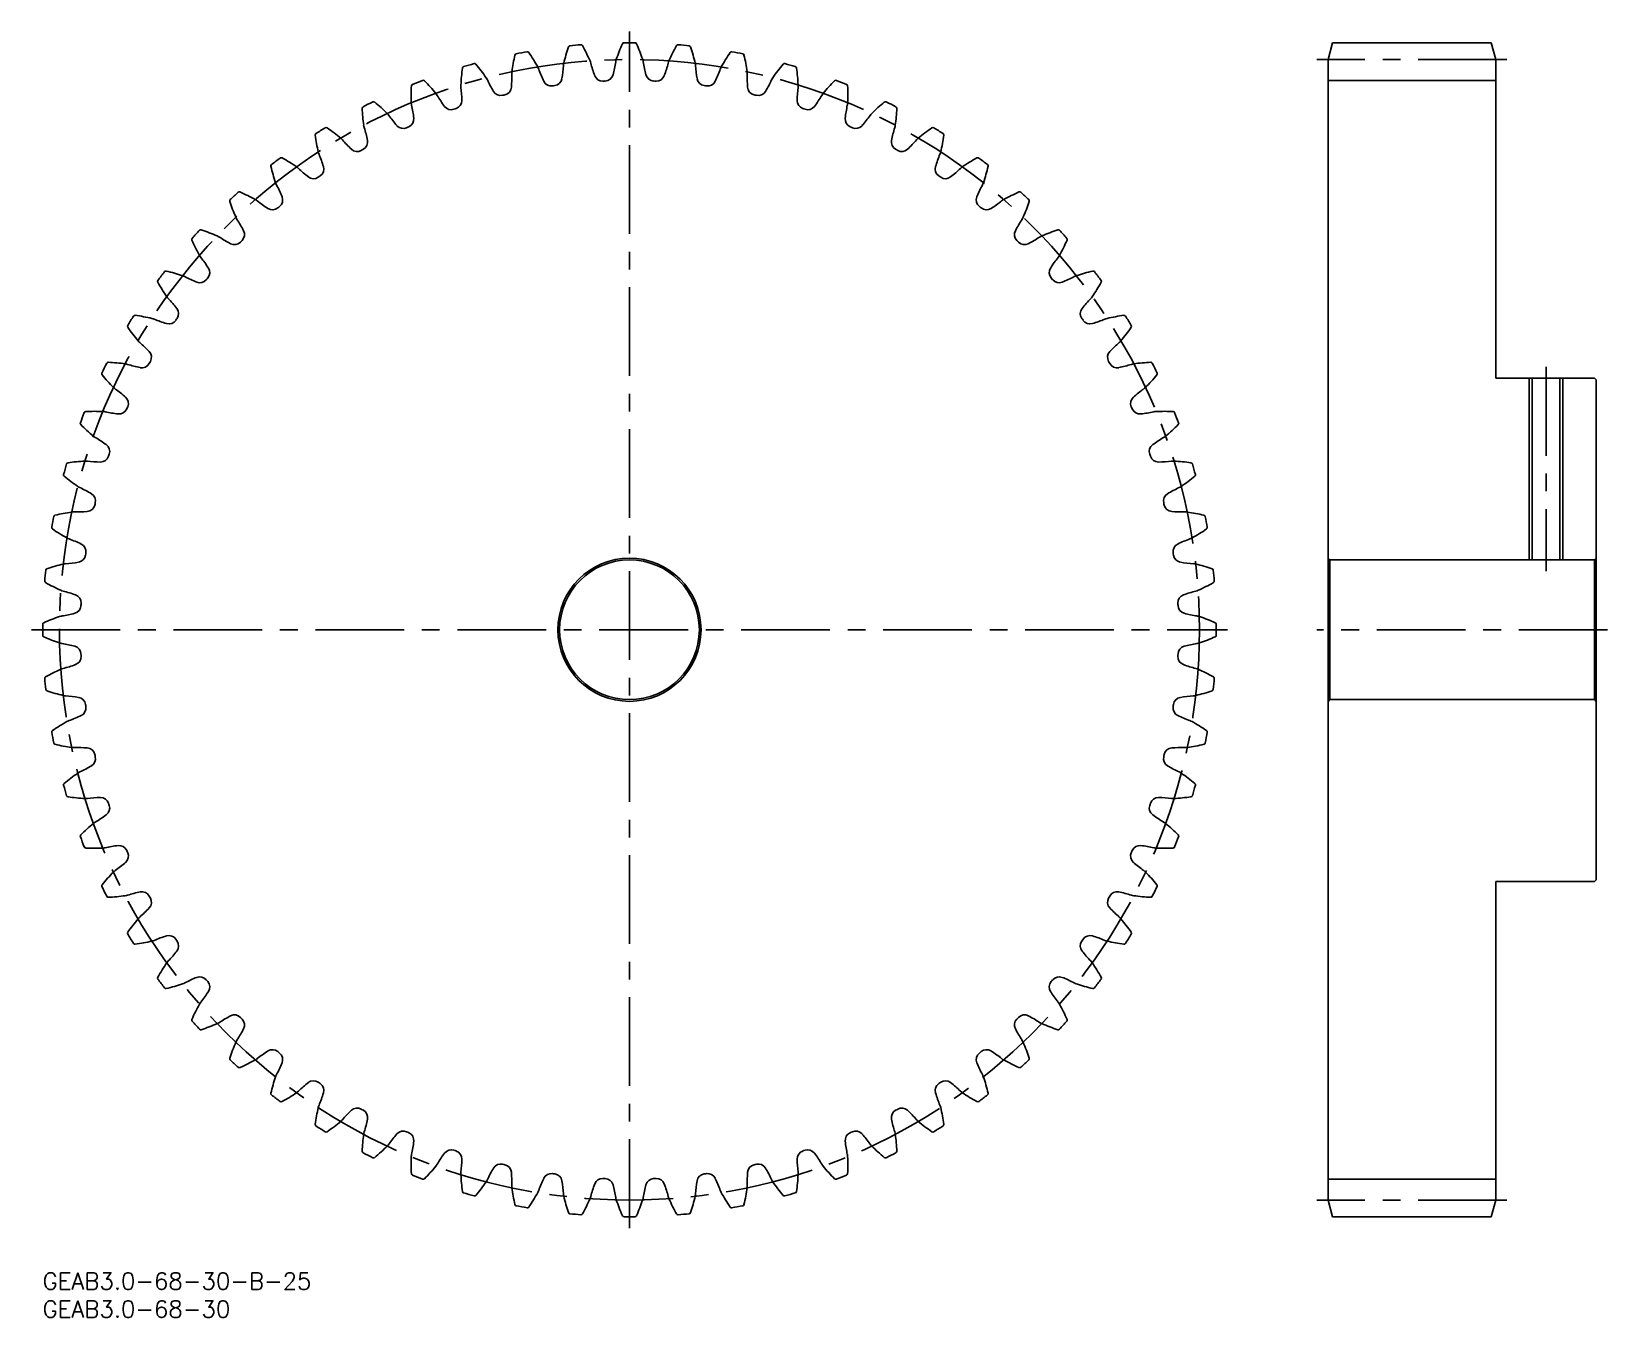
# Model space of a CAD drawing. Extents: x -2 to 280, y -8 to 222.
import ezdxf

# ---------------------------------------------------------------- set-up
doc = ezdxf.new("R2010")
doc.units = 0
doc.header["$LTSCALE"] = 0.5
doc.linetypes.add('CENTER', pattern=[50.8, 31.75, -6.35, 6.35, -6.35])
for name, color, linetype in [('MSM_CENTER', 1, 'CENTER'), ('MSM_CONTINUOUS', 7, 'CONTINUOUS'), ('MSM_NARROW', 5, 'CONTINUOUS'), ('MSM_PART_NUMBER', 7, 'CONTINUOUS')]:
    doc.layers.add(name, color=color, linetype=linetype)
doc.styles.get("Standard").update_dxf_attribs({"font": 'txt.shx', "height": 1, "bigfont": 'bigfont.shx'})

# ---------------------------------------------------------------- blocks, each defined once
blk = doc.blocks.new('*U2')
at = {"layer": 'MSM_PART_NUMBER'}
blk.add_text('GEAB3.0-68-30-B-25', height=3, dxfattribs=at).set_placement((0, -3))
blk = doc.blocks.new('*U3')
at = {"layer": 'MSM_PART_NUMBER'}
blk.add_text('GEAB3.0-68-30', height=3, dxfattribs=at).set_placement((0, -8))

msp = doc.modelspace()

# ---------------------------------------------------------------- linework, layer by layer
at = {"layer": 'MSM_CENTER'}
for p, q in [((105, 8), (105, 222)), ((262, 217), (228, 217)), ((269, 162), (269, 125.5)), ((-2, 115), (212, 115)), ((280, 115), (228, 115)), ((262, 13), (228, 13))]:
    msp.add_line(p, q, dxfattribs=at)
msp.add_circle((105, 115), 102, dxfattribs=at)
at = {"layer": 'MSM_CONTINUOUS'}
for p, q in [((230.8, 220), (230, 217)), ((259.2, 220), (230.8, 220)), ((260, 217), (259.2, 220)), ((230, 217), (230, 13)), ((260, 160), (260, 217)), ((260, 213.25), (230, 213.25)), ((277.7, 160), (260, 160)), ((266.54, 160), (266.54, 127.5)), ((271.46, 160), (271.46, 127.5)), ((278, 159.7), (277.7, 160)), ((278, 70.3), (278, 159.7)), ((230, 127.8), (230.3, 127.5)), ((230.3, 127.5), (230.3, 102.5)), ((277.7, 127.5), (230.3, 127.5)), ((277.7, 127.5), (278, 127.8)), ((277.7, 127.5), (277.7, 102.5)), ((230.3, 102.5), (230, 102.2)), ((230.3, 102.5), (277.7, 102.5)), ((278, 102.2), (277.7, 102.5)), ((260, 13), (260, 70)), ((260, 70), (277.7, 70)), ((277.7, 70), (278, 70.3)), ((260, 16.75), (230, 16.75)), ((230, 13), (230.8, 10)), ((259.2, 10), (260, 13)), ((230.8, 10), (259.2, 10))]:
    msp.add_line(p, q, dxfattribs=at)
for radius in [12.8, 12.5]:
    msp.add_circle((105, 115), radius, dxfattribs=at)
for centre, radius, start, end in [((104.02, 219.7), 0.3, 90.534, 156.1798), ((105, 115), 105, 89.466, 90.534), ((105.98, 219.7), 0.3, 23.8201, 89.4657), ((117.61, 210.02), 34, 166.7682, 171.9118), ((84.8, 217.73), 0.3, 101.1223, 166.768), ((105, 115), 105, 100.0543, 101.1222), ((86.72, 218.09), 0.3, 34.4084, 100.0543), ((58.92, 199.05), 34, 29.2647, 34.4083), ((126.32, 208.45), 34, 161.474, 166.6176), ((94.37, 219.16), 0.3, 95.8282, 161.4739), ((105, 115), 105, 94.7602, 95.8281), ((96.31, 219.34), 0.3, 29.1142, 94.7602), ((66.87, 202.94), 34, 23.9706, 29.1142), ((134.85, 206.09), 34, 156.1799, 161.3235), ((75.15, 206.09), 34, 18.6765, 23.8201), ((143.13, 202.94), 34, 150.8858, 156.0294), ((113.69, 219.34), 0.3, 85.2398, 150.8857), ((105, 115), 105, 84.1719, 85.2398), ((115.63, 219.16), 0.3, 18.526, 84.1716), ((83.68, 208.45), 34, 13.3824, 18.526), ((151.08, 199.05), 34, 145.5917, 150.7353), ((123.28, 218.09), 0.3, 79.9457, 145.5917), ((105, 115), 105, 78.8778, 79.9457), ((125.2, 217.73), 0.3, 13.2318, 78.8778), ((92.39, 210.02), 34, 8.0882, 13.2318), ((108.79, 210.78), 34, 172.0623, 177.2059), ((75.41, 215.43), 0.3, 106.4164, 172.0621), ((105, 115), 105, 105.3484, 106.4163), ((77.29, 215.97), 0.3, 39.7025, 105.3484), ((51.36, 194.44), 34, 34.5588, 39.7024), ((63.01, 213.7), 20.92, 355.4126, 1.8378), ((86.41, 214.45), 2.49, 171.9116, 181.8376), ((86.41, 214.45), 2.49, 19.3388, 29.2648), ((108.5, 222.21), 20.92, 199.3387, 205.7638), ((72.3, 217.16), 20.92, 350.1185, 356.5437), ((95.66, 215.74), 2.49, 166.6175, 176.5435), ((95.66, 215.74), 2.49, 14.0447, 23.9707), ((118.37, 221.43), 20.92, 194.0446, 200.4697), ((81.86, 219.74), 20.92, 344.8244, 351.2495), ((105, 216.18), 2.49, 161.3234, 171.2494), ((105, 216.18), 2.49, 8.7506, 18.6766), ((128.14, 219.74), 20.92, 188.7505, 195.1756), ((91.63, 221.43), 20.92, 339.5303, 345.9554), ((114.34, 215.74), 2.49, 156.0293, 165.9553), ((114.34, 215.74), 2.49, 3.4565, 13.3825), ((137.7, 217.16), 20.92, 183.4563, 189.8815), ((101.5, 222.21), 20.92, 334.2362, 340.6613), ((123.59, 214.45), 2.49, 150.7352, 160.6612), ((123.59, 214.45), 2.49, 358.1624, 8.0884), ((146.99, 213.7), 20.92, 178.1622, 184.5874), ((158.64, 194.44), 34, 140.2976, 145.4412), ((132.71, 215.97), 0.3, 74.6516, 140.2976), ((105, 115), 105, 73.5837, 74.6516), ((134.59, 215.43), 0.3, 7.9377, 73.5837), ((101.21, 210.78), 34, 2.7941, 7.9377), ((99.93, 210.72), 34, 177.3564, 182.5), ((66.27, 212.27), 0.3, 111.7105, 177.3563), ((105, 115), 105, 110.6425, 111.7104), ((68.09, 212.98), 0.3, 44.9966, 110.6425), ((44.26, 189.15), 34, 39.8529, 44.9966), ((77.31, 212.31), 2.49, 177.2057, 187.1318), ((54.08, 209.41), 20.92, 0.7068, 7.1319), ((77.31, 212.31), 2.49, 24.6329, 34.559), ((98.59, 222.07), 20.92, 204.6328, 211.0579), ((82.37, 212.15), 1.5, 283.1117, 355.4127), ((91.01, 213.76), 1.5, 205.7638, 278.0648), ((105, 115), 98.25, 97.8175, 98.0648), ((91.43, 213.82), 1.5, 277.8175, 350.1186), ((100.18, 214.63), 1.5, 200.4697, 272.7707), ((105, 115), 98.25, 92.5234, 92.7707), ((100.61, 214.65), 1.5, 272.5234, 344.8244), ((109.39, 214.65), 1.5, 195.1756, 267.4766), ((105, 115), 98.25, 87.2293, 87.4766), ((109.82, 214.63), 1.5, 267.2293, 339.5303), ((118.57, 213.82), 1.5, 189.8815, 262.1824), ((105, 115), 98.25, 81.9352, 82.1825), ((118.99, 213.76), 1.5, 261.9352, 334.2362), ((127.63, 212.15), 1.5, 184.5874, 256.8883), ((111.41, 222.07), 20.92, 328.9421, 335.3672), ((132.69, 212.31), 2.49, 145.4411, 155.3671), ((155.92, 209.41), 20.92, 172.8681, 179.2932), ((132.69, 212.31), 2.49, 352.8682, 2.7943), ((165.74, 189.15), 34, 135.0035, 140.1471), ((141.91, 212.98), 0.3, 69.3575, 135.0035), ((105, 115), 105, 68.2896, 69.3575), ((143.73, 212.27), 0.3, 2.6436, 68.2896), ((110.07, 210.72), 34, 357.5, 2.6436), ((105, 115), 105, 115.9366, 117.0046), ((59.21, 209.15), 0.3, 50.2907, 115.9366), ((37.68, 183.23), 34, 45.1471, 50.2907), ((68.45, 209.34), 2.49, 182.4999, 192.4259), ((45.59, 204.31), 20.92, 6.0009, 12.426), ((68.45, 209.34), 2.49, 29.9271, 39.8531), ((88.74, 221.02), 20.92, 209.9269, 216.3521), ((73.5, 209.65), 1.5, 288.4058, 0.7068), ((81.95, 212.05), 1.5, 211.0579, 283.3589), ((105, 115), 98.25, 103.1117, 103.3589), ((105, 115), 98.25, 76.6411, 76.8883), ((128.05, 212.05), 1.5, 256.6411, 328.9421), ((136.5, 209.65), 1.5, 179.2933, 251.5942), ((121.26, 221.02), 20.92, 323.6479, 330.0731), ((141.55, 209.34), 2.49, 140.1469, 150.0729), ((164.41, 204.31), 20.92, 167.574, 173.9991), ((141.55, 209.34), 2.49, 347.5741, 357.5001), ((172.32, 183.23), 34, 129.7093, 134.8529), ((150.79, 209.15), 0.3, 64.0633, 129.7093), ((105, 115), 105, 62.9954, 64.0634), ((57.46, 208.28), 0.3, 117.0046, 182.6504), ((91.12, 209.84), 34, 182.6505, 187.7941), ((59.9, 205.57), 2.49, 35.2212, 45.1472), ((79.03, 219.07), 20.92, 215.2211, 221.6462), ((64.91, 206.34), 1.5, 293.6999, 6.0009), ((73.1, 209.51), 1.5, 216.352, 288.653), ((105, 115), 98.25, 108.4058, 108.653), ((105, 115), 98.25, 71.347, 71.5942), ((136.9, 209.51), 1.5, 251.347, 323.648), ((145.09, 206.34), 1.5, 173.9991, 246.3001), ((130.97, 219.07), 20.92, 318.3538, 324.7789), ((150.1, 205.57), 2.49, 134.8528, 144.7788), ((118.88, 209.84), 34, 352.2059, 357.3495), ((152.54, 208.28), 0.3, 357.3495, 62.9954), ((49.06, 203.5), 0.3, 122.2988, 187.9445), ((82.43, 208.16), 34, 187.9446, 193.0882), ((105, 115), 105, 121.2307, 122.2987), ((50.71, 204.53), 0.3, 55.5848, 121.2307), ((31.67, 176.73), 34, 50.4412, 55.5848), ((59.9, 205.57), 2.49, 187.794, 197.72), ((37.6, 198.44), 20.92, 11.295, 17.7201), ((64.51, 206.16), 1.5, 221.6461, 293.9472), ((105, 115), 98.25, 113.6999, 113.9472), ((105, 115), 98.25, 66.0528, 66.3001), ((145.49, 206.16), 1.5, 246.0528, 318.3538), ((172.4, 198.44), 20.92, 162.2799, 168.705), ((150.1, 205.57), 2.49, 342.28, 352.206), ((178.33, 176.73), 34, 124.4152, 129.5588), ((159.29, 204.53), 0.3, 58.7693, 124.4152), ((105, 115), 105, 57.7013, 58.7693), ((127.57, 208.16), 34, 346.9118, 352.0554), ((160.94, 203.5), 0.3, 352.0554, 57.7013), ((51.74, 201.02), 2.49, 193.0881, 203.0141), ((51.74, 201.02), 2.49, 40.5153, 50.4413), ((69.53, 216.23), 20.92, 220.5152, 226.9403), ((56.27, 202.04), 1.5, 226.9403, 299.2413), ((105, 115), 98.25, 118.994, 119.2413), ((56.65, 202.25), 1.5, 298.994, 11.295), ((153.35, 202.25), 1.5, 168.705, 241.006), ((105, 115), 98.25, 60.7587, 61.006), ((153.73, 202.04), 1.5, 240.7587, 313.0597), ((140.47, 216.23), 20.92, 313.0597, 319.4848), ((158.26, 201.02), 2.49, 129.5587, 139.4847), ((158.26, 201.02), 2.49, 336.9859, 346.9119), ((41.13, 197.96), 0.3, 127.5929, 193.2386), ((73.93, 205.68), 34, 193.2387, 198.3824), ((105, 115), 105, 126.5249, 127.5928), ((42.69, 199.14), 0.3, 60.879, 126.5249), ((26.29, 169.7), 34, 55.7353, 60.8789), ((44.03, 195.74), 2.49, 45.8094, 55.7354), ((60.35, 212.53), 20.92, 225.8093, 232.2344), ((30.19, 191.87), 20.92, 16.5891, 23.0142), ((48.81, 197.41), 1.5, 304.2881, 16.5891), ((161.19, 197.41), 1.5, 163.4109, 235.7119), ((179.81, 191.87), 20.92, 156.9858, 163.4109), ((149.65, 212.53), 20.92, 307.7656, 314.1907), ((165.97, 195.74), 2.49, 124.2646, 134.1906), ((183.71, 169.7), 34, 119.1211, 124.2647), ((167.31, 199.14), 0.3, 53.4752, 119.1212), ((105, 115), 105, 52.4072, 53.4751), ((136.07, 205.68), 34, 341.6176, 346.7613), ((168.87, 197.96), 0.3, 346.7613, 52.4072), ((44.03, 195.74), 2.49, 198.3822, 208.3082), ((48.45, 197.17), 1.5, 232.2344, 304.5354), ((105, 115), 98.25, 124.2881, 124.5354), ((105, 115), 98.25, 55.4646, 55.7119), ((161.55, 197.17), 1.5, 235.4646, 307.7656), ((165.97, 195.74), 2.49, 331.6918, 341.6178), ((33.75, 191.71), 0.3, 132.887, 198.5329), ((105, 115), 105, 131.819, 132.8869), ((35.19, 193.03), 0.3, 66.1731, 131.819), ((21.57, 162.2), 34, 61.0294, 66.173), ((36.84, 189.77), 2.49, 51.1035, 61.0296), ((23.42, 184.64), 20.92, 21.8832, 28.3084), ((41.44, 191.88), 1.5, 309.5822, 21.8833), ((168.56, 191.88), 1.5, 158.1167, 230.4178), ((186.58, 184.64), 20.92, 151.6916, 158.1168), ((173.16, 189.77), 2.49, 118.9705, 128.8965), ((188.43, 162.2), 34, 113.827, 118.9706), ((174.81, 193.03), 0.3, 48.1811, 113.827), ((105, 115), 105, 47.1131, 48.181), ((176.25, 191.71), 0.3, 341.4672, 47.1131), ((65.7, 202.43), 34, 198.5329, 203.6765), ((51.54, 207.99), 20.92, 231.1034, 237.5285), ((41.11, 191.6), 1.5, 237.5285, 309.8295), ((105, 115), 98.25, 129.5822, 129.8295), ((105, 115), 98.25, 50.1705, 50.4178), ((168.89, 191.6), 1.5, 230.1705, 302.4715), ((158.46, 207.99), 20.92, 302.4715, 308.8966), ((144.3, 202.43), 34, 336.3235, 341.4671), ((105, 115), 105, 137.1131, 138.181), ((28.29, 186.25), 0.3, 71.4672, 137.1127), ((17.57, 154.3), 34, 66.3235, 71.4671), ((36.84, 189.77), 2.49, 203.6763, 213.6024), ((17.34, 176.81), 20.92, 27.1774, 33.6025), ((34.62, 185.69), 1.5, 314.8764, 27.1774), ((175.38, 185.69), 1.5, 152.8226, 225.1236), ((192.66, 176.81), 20.92, 146.3975, 152.8226), ((173.16, 189.77), 2.49, 326.3976, 336.3237), ((192.43, 154.3), 34, 108.5329, 113.6765), ((181.71, 186.25), 0.3, 42.8869, 108.5329), ((105, 115), 105, 41.819, 42.8869), ((26.97, 184.81), 0.3, 138.1811, 203.827), ((57.8, 198.43), 34, 203.827, 208.9706), ((30.23, 183.16), 2.49, 56.3976, 66.3237), ((43.19, 202.66), 20.92, 236.3975, 242.8226), ((34.31, 185.38), 1.5, 242.8226, 315.1236), ((105, 115), 98.25, 134.8764, 135.1236), ((105, 115), 98.25, 44.8764, 45.1236), ((175.69, 185.38), 1.5, 224.8764, 297.1774), ((166.81, 202.66), 20.92, 297.1774, 303.6025), ((179.77, 183.16), 2.49, 113.6763, 123.6024), ((152.2, 198.43), 34, 331.0294, 336.173), ((183.03, 184.81), 0.3, 336.173, 41.819), ((30.23, 183.16), 2.49, 208.9704, 218.8965), ((12.01, 168.46), 20.92, 32.4715, 38.8966), ((197.99, 168.46), 20.92, 141.1034, 147.5285), ((179.77, 183.16), 2.49, 321.1035, 331.0295), ((105, 115), 105, 142.4072, 143.4751), ((22.04, 178.87), 0.3, 76.7613, 142.4068), ((14.32, 146.07), 34, 71.6176, 76.7613), ((24.26, 175.97), 2.49, 61.6918, 71.6178), ((35.36, 196.58), 20.92, 241.6916, 248.1168), ((105, 115), 98.25, 140.1705, 140.4178), ((28.4, 178.89), 1.5, 320.1705, 32.4715), ((181.6, 178.89), 1.5, 147.5285, 219.8295), ((105, 115), 98.25, 39.5822, 39.8295), ((174.64, 196.58), 20.92, 291.8832, 298.3084), ((185.74, 175.97), 2.49, 108.3822, 118.3082), ((195.68, 146.07), 34, 103.2387, 108.3824), ((187.96, 178.87), 0.3, 37.5928, 103.2387), ((105, 115), 105, 36.5249, 37.5928), ((20.86, 177.31), 0.3, 143.4752, 209.1211), ((50.3, 193.71), 34, 209.1211, 214.2647), ((28.12, 178.56), 1.5, 248.1167, 320.4178), ((181.88, 178.56), 1.5, 219.5822, 291.8833), ((159.7, 193.71), 34, 325.7353, 330.8789), ((189.14, 177.31), 0.3, 330.8789, 36.5249), ((24.26, 175.97), 2.49, 214.2646, 224.1906), ((7.47, 159.65), 20.92, 37.7656, 44.1907), ((22.83, 171.55), 1.5, 325.4646, 37.7656), ((187.17, 171.55), 1.5, 142.2344, 214.5354), ((202.53, 159.65), 20.92, 135.8093, 142.2344), ((185.74, 175.97), 2.49, 315.8094, 325.7354), ((15.47, 169.29), 0.3, 148.7693, 214.4151), ((105, 115), 105, 147.7013, 148.7693), ((16.5, 170.94), 0.3, 82.0554, 147.701), ((11.84, 137.57), 34, 76.9118, 82.0554), ((18.98, 168.26), 2.49, 66.9859, 76.9119), ((28.13, 189.81), 20.92, 246.9858, 253.4109), ((22.59, 171.19), 1.5, 253.4108, 325.7119), ((105, 115), 98.25, 145.4646, 145.7119), ((105, 115), 98.25, 34.2881, 34.5354), ((187.41, 171.19), 1.5, 214.2881, 286.5891), ((181.87, 189.81), 20.92, 286.5891, 293.0142), ((191.02, 168.26), 2.49, 103.0881, 113.0141), ((198.16, 137.57), 34, 97.9446, 103.0882), ((193.5, 170.94), 0.3, 32.2987, 97.9446), ((105, 115), 105, 31.2307, 32.2987), ((194.53, 169.29), 0.3, 325.5848, 31.2307), ((43.27, 188.33), 34, 214.4152, 219.5588), ((18.98, 168.26), 2.49, 219.5587, 229.4847), ((191.02, 168.26), 2.49, 310.5153, 320.4413), ((166.73, 188.33), 34, 320.4412, 325.5848), ((3.77, 150.47), 20.92, 43.0597, 49.4848), ((17.96, 163.73), 1.5, 330.7587, 43.0597), ((192.04, 163.73), 1.5, 136.9403, 209.2413), ((206.23, 150.47), 20.92, 130.5152, 136.9403), ((10.85, 160.79), 0.3, 154.0635, 219.7092), ((105, 115), 105, 152.9954, 154.0634), ((11.72, 162.54), 0.3, 87.3495, 152.9951), ((10.16, 128.88), 34, 82.2059, 87.3495), ((14.43, 160.1), 2.49, 72.28, 82.206), ((21.56, 182.4), 20.92, 252.2799, 258.705), ((17.75, 163.35), 1.5, 258.705, 331.006), ((105, 115), 98.25, 150.7587, 151.006), ((105, 115), 98.25, 28.994, 29.2413), ((192.25, 163.35), 1.5, 208.994, 281.295), ((188.44, 182.4), 20.92, 281.295, 287.7201), ((195.57, 160.1), 2.49, 97.794, 107.72), ((199.84, 128.88), 34, 92.6505, 97.7941), ((198.28, 162.54), 0.3, 27.0046, 92.6505), ((105, 115), 105, 25.9366, 27.0046), ((199.15, 160.79), 0.3, 320.2907, 25.9366), ((36.77, 182.32), 34, 219.7093, 224.8529), ((14.43, 160.1), 2.49, 224.8528, 234.7788), ((0.93, 140.97), 20.92, 48.3538, 54.7789), ((209.07, 140.97), 20.92, 125.2211, 131.6462), ((195.57, 160.1), 2.49, 305.2212, 315.1472), ((173.23, 182.32), 34, 315.1471, 320.2907), ((13.84, 155.49), 1.5, 336.0528, 48.3539), ((196.16, 155.49), 1.5, 131.6462, 203.9472), ((105, 115), 105, 158.2896, 159.3575), ((7.73, 153.73), 0.3, 92.6437, 158.2896), ((9.28, 120.07), 34, 87.5, 92.6436), ((10.66, 151.55), 2.49, 77.5741, 87.5001), ((15.69, 174.41), 20.92, 257.574, 263.9991), ((13.66, 155.09), 1.5, 263.9991, 336.3001), ((105, 115), 98.25, 156.0528, 156.3001), ((105, 115), 98.25, 23.6999, 23.9472), ((196.34, 155.09), 1.5, 203.6999, 276.0009), ((194.31, 174.41), 20.92, 276.0009, 282.426), ((199.34, 151.55), 2.49, 92.4999, 102.4259), ((200.72, 120.07), 34, 87.3564, 92.5), ((202.27, 153.73), 0.3, 21.7105, 87.3564), ((105, 115), 105, 20.6425, 21.7104), ((7.02, 151.91), 0.3, 159.3576, 225.0035), ((30.85, 175.74), 34, 225.0035, 230.1471), ((10.66, 151.55), 2.49, 230.1469, 240.0729), ((199.34, 151.55), 2.49, 299.9271, 309.8531), ((179.15, 175.74), 34, 309.8529, 314.9966), ((202.98, 151.91), 0.3, 314.9966, 20.6425), ((-1.02, 131.26), 20.92, 53.6479, 60.0731), ((10.49, 146.9), 1.5, 341.347, 53.648), ((199.51, 146.9), 1.5, 126.352, 198.653), ((211.02, 131.26), 20.92, 119.9269, 126.3521), ((105, 115), 105, 163.5837, 164.6516), ((4.57, 144.59), 0.3, 97.9378, 163.5837), ((9.22, 111.21), 34, 92.7941, 97.9377), ((7.69, 142.69), 2.49, 82.8682, 92.7942), ((10.59, 165.92), 20.92, 262.8681, 269.2932), ((10.35, 146.5), 1.5, 269.2932, 341.5942), ((105, 115), 98.25, 161.347, 161.5942), ((105, 115), 98.25, 18.4058, 18.653), ((199.65, 146.5), 1.5, 198.4058, 270.7068), ((199.41, 165.92), 20.92, 270.7068, 277.1319), ((202.31, 142.69), 2.49, 87.2058, 97.1318), ((200.78, 111.21), 34, 82.0623, 87.2059), ((205.43, 144.59), 0.3, 16.4164, 82.0624), ((105, 115), 105, 15.3484, 16.4163), ((4.03, 142.71), 0.3, 164.6517, 230.2976), ((25.56, 168.64), 34, 230.2976, 235.4412), ((184.44, 168.64), 34, 304.5588, 309.7024), ((205.97, 142.71), 0.3, 309.7025, 15.348), ((7.69, 142.69), 2.49, 235.441, 245.3671), ((-2.07, 121.41), 20.92, 58.9421, 65.3672), ((7.95, 138.05), 1.5, 346.6411, 58.9421), ((202.05, 138.05), 1.5, 121.0579, 193.3589), ((212.07, 121.41), 20.92, 114.6328, 121.0579), ((202.31, 142.69), 2.49, 294.6329, 304.5589), ((2.27, 135.2), 0.3, 103.2319, 168.8778), ((9.98, 102.39), 34, 98.0882, 103.2318), ((5.55, 133.59), 2.49, 88.1624, 98.0884), ((6.3, 156.99), 20.92, 268.1622, 274.5874), ((7.85, 137.63), 1.5, 274.5873, 346.8883), ((105, 115), 98.25, 166.6411, 166.8883), ((105, 115), 98.25, 13.1117, 13.3589), ((202.15, 137.63), 1.5, 193.1117, 265.4127), ((203.7, 156.99), 20.92, 265.4126, 271.8378), ((204.45, 133.59), 2.49, 81.9116, 91.8376), ((200.02, 102.39), 34, 76.7682, 81.9118), ((207.73, 135.2), 0.3, 11.1222, 76.768), ((105, 115), 105, 168.8778, 169.9457), ((1.91, 133.28), 0.3, 169.9458, 235.5917), ((20.95, 161.08), 34, 235.5917, 240.7353), ((189.05, 161.08), 34, 299.2647, 304.4083), ((105, 115), 105, 10.0543, 11.1222), ((208.09, 133.28), 0.3, 304.4083, 10.0539), ((5.55, 133.59), 2.49, 240.7352, 250.6612), ((-2.21, 111.5), 20.92, 64.2362, 70.6613), ((6.24, 128.99), 1.5, 351.9352, 64.2362), ((203.76, 128.99), 1.5, 115.7638, 188.0648), ((212.21, 111.5), 20.92, 109.3387, 115.7638), ((204.45, 133.59), 2.49, 289.3388, 299.2648), ((2.84, 147.7), 20.92, 273.4563, 279.8815), ((6.18, 128.57), 1.5, 279.8814, 352.1825), ((105, 115), 98.25, 171.9352, 172.1825), ((105, 115), 98.25, 7.8175, 8.0648), ((203.82, 128.57), 1.5, 187.8175, 260.1186), ((207.16, 147.7), 20.92, 260.1185, 266.5437), ((105, 115), 105, 174.1719, 175.2398), ((0.84, 125.63), 0.3, 108.526, 174.1719), ((11.55, 93.68), 34, 103.3824, 108.526), ((4.26, 124.34), 2.49, 93.4565, 103.3825), ((205.74, 124.34), 2.49, 76.6175, 86.5435), ((198.45, 93.68), 34, 71.474, 76.6176), ((209.16, 125.63), 0.3, 5.8281, 71.4739), ((105, 115), 105, 4.7602, 5.8281), ((0.66, 123.69), 0.3, 175.2399, 240.8858), ((17.06, 153.13), 34, 240.8858, 246.0294), ((4.26, 124.34), 2.49, 246.0293, 255.9553), ((-1.43, 101.63), 20.92, 69.5303, 75.9554), ((211.43, 101.63), 20.92, 104.0446, 110.4697), ((205.74, 124.34), 2.49, 284.0447, 293.9707), ((192.94, 153.13), 34, 293.9706, 299.1142), ((209.34, 123.69), 0.3, 299.1142, 4.7602), ((5.35, 119.39), 1.5, 285.1756, 357.4766), ((5.37, 119.82), 1.5, 357.2293, 69.5303), ((105, 115), 98.25, 177.2293, 177.4766), ((204.63, 119.82), 1.5, 110.4697, 182.7707), ((105, 115), 98.25, 2.5234, 2.7707), ((204.65, 119.39), 1.5, 182.5235, 254.8244), ((0.3, 115.98), 0.3, 113.8201, 179.466), ((105, 115), 105, 179.466, 180.534), ((13.91, 85.15), 34, 108.6765, 113.8201), ((3.82, 115), 2.49, 98.7506, 108.6766), ((0.26, 138.14), 20.92, 278.7505, 285.1756), ((209.74, 138.14), 20.92, 254.8244, 261.2495), ((206.18, 115), 2.49, 71.3234, 81.2494), ((196.09, 85.15), 34, 66.1799, 71.3235), ((209.7, 115.98), 0.3, 0.534, 66.18), ((105, 115), 105, 359.466, 0.534), ((0.3, 114.02), 0.3, 180.534, 246.1799), ((13.91, 144.85), 34, 246.1799, 251.3235), ((196.09, 144.85), 34, 288.6765, 293.8201), ((209.7, 114.02), 0.3, 293.8201, 359.466), ((3.82, 115), 2.49, 251.3234, 261.2494), ((0.26, 91.86), 20.92, 74.8244, 81.2495), ((5.35, 110.61), 1.5, 2.5234, 74.8244), ((5.37, 110.18), 1.5, 290.4697, 2.7707), ((105, 115), 98.25, 182.5234, 182.7707), ((204.63, 110.18), 1.5, 177.2294, 249.5303), ((105, 115), 98.25, 357.2293, 357.4766), ((204.65, 110.61), 1.5, 105.1756, 177.4766), ((209.74, 91.86), 20.92, 98.7505, 105.1756), ((206.18, 115), 2.49, 278.7506, 288.6766), ((17.06, 76.87), 34, 113.9706, 119.1142), ((4.26, 105.66), 2.49, 104.0447, 113.9707), ((-1.43, 128.37), 20.92, 284.0446, 290.4697), ((211.43, 128.37), 20.92, 249.5303, 255.9554), ((205.74, 105.66), 2.49, 66.0293, 75.9553), ((192.94, 76.87), 34, 60.8858, 66.0294), ((0.66, 106.31), 0.3, 119.1142, 184.7602), ((105, 115), 105, 184.7602, 185.8281), ((105, 115), 105, 354.1719, 355.2398), ((209.34, 106.31), 0.3, 355.2399, 60.8857), ((0.84, 104.37), 0.3, 185.8282, 251.474), ((11.55, 136.32), 34, 251.474, 256.6176), ((4.26, 105.66), 2.49, 256.6175, 266.5435), ((2.84, 82.3), 20.92, 80.1185, 86.5437), ((6.18, 101.43), 1.5, 7.8175, 80.1186), ((105, 115), 98.25, 187.8175, 188.0648), ((105, 115), 98.25, 351.9352, 352.1825), ((203.82, 101.43), 1.5, 99.8815, 172.1825), ((207.16, 82.3), 20.92, 93.4563, 99.8815), ((205.74, 105.66), 2.49, 273.4565, 283.3825), ((198.45, 136.32), 34, 283.3824, 288.526), ((209.16, 104.37), 0.3, 288.526, 354.1719), ((5.55, 96.41), 2.49, 109.3388, 119.2648), ((-2.21, 118.5), 20.92, 289.3387, 295.7638), ((6.24, 101.01), 1.5, 295.7638, 8.0648), ((203.76, 101.01), 1.5, 171.9353, 244.2362), ((212.21, 118.5), 20.92, 244.2362, 250.6613), ((204.45, 96.41), 2.49, 60.7352, 70.6612), ((1.91, 96.72), 0.3, 124.4084, 190.0543), ((105, 115), 105, 190.0543, 191.1222), ((20.95, 68.92), 34, 119.2647, 124.4083), ((189.05, 68.92), 34, 55.5917, 60.7353), ((105, 115), 105, 348.8778, 349.9457), ((208.09, 96.72), 0.3, 349.9458, 55.5917), ((2.27, 94.8), 0.3, 191.1223, 256.7682), ((9.98, 127.61), 34, 256.7682, 261.9118), ((5.55, 96.41), 2.49, 261.9116, 271.8376), ((6.3, 73.01), 20.92, 85.4126, 91.8378), ((7.85, 92.37), 1.5, 13.1117, 85.4127), ((202.15, 92.37), 1.5, 94.5873, 166.8883), ((203.7, 73.01), 20.92, 88.1622, 94.5874), ((204.45, 96.41), 2.49, 268.1624, 278.0884), ((200.02, 127.61), 34, 278.0882, 283.2318), ((207.73, 94.8), 0.3, 283.2319, 348.8778), ((-2.07, 108.59), 20.92, 294.6328, 301.0579), ((7.95, 91.95), 1.5, 301.0579, 13.3589), ((105, 115), 98.25, 193.1117, 193.3589), ((202.05, 91.95), 1.5, 166.6411, 238.9421), ((105, 115), 98.25, 346.6411, 346.8883), ((212.07, 108.59), 20.92, 238.9421, 245.3672), ((4.03, 87.29), 0.3, 129.7025, 195.3484), ((25.56, 61.36), 34, 124.5588, 129.7024), ((7.69, 87.31), 2.49, 114.6329, 124.559), ((202.31, 87.31), 2.49, 55.4411, 65.3671), ((184.44, 61.36), 34, 50.2976, 55.4412), ((205.97, 87.29), 0.3, 344.6517, 50.2974), ((105, 115), 105, 195.3484, 196.4163), ((4.57, 85.41), 0.3, 196.4164, 262.0623), ((9.22, 118.79), 34, 262.0623, 267.2059), ((7.69, 87.31), 2.49, 267.2057, 277.1318), ((10.59, 64.08), 20.92, 90.7068, 97.1319), ((10.35, 83.5), 1.5, 18.4058, 90.7068), ((199.65, 83.5), 1.5, 89.2932, 161.5942), ((199.41, 64.08), 20.92, 82.8681, 89.2932), ((202.31, 87.31), 2.49, 262.8682, 272.7943), ((200.78, 118.79), 34, 272.7941, 277.9377), ((205.43, 85.41), 0.3, 277.9378, 343.5837), ((105, 115), 105, 343.5837, 344.6516), ((-1.02, 98.74), 20.92, 299.9269, 306.3521), ((10.49, 83.1), 1.5, 306.352, 18.653), ((105, 115), 98.25, 198.4058, 198.653), ((199.51, 83.1), 1.5, 161.347, 233.648), ((105, 115), 98.25, 341.347, 341.5942), ((211.02, 98.74), 20.92, 233.6479, 240.0731), ((30.85, 54.26), 34, 129.8529, 134.9966), ((10.66, 78.45), 2.49, 119.9271, 129.8531), ((199.34, 78.45), 2.49, 50.1469, 60.0729), ((179.15, 54.26), 34, 45.0035, 50.1471), ((7.02, 78.09), 0.3, 134.9966, 200.6425), ((105, 115), 105, 200.6425, 201.7104), ((7.73, 76.27), 0.3, 201.7105, 267.3564), ((15.69, 55.59), 20.92, 96.0009, 102.426), ((13.66, 74.91), 1.5, 23.6999, 96.0009), ((196.34, 74.91), 1.5, 83.9991, 156.3001), ((194.31, 55.59), 20.92, 77.574, 83.9991), ((202.27, 76.27), 0.3, 272.6436, 338.2896), ((105, 115), 105, 338.2896, 339.3575), ((202.98, 78.09), 0.3, 339.3575, 45.0035), ((9.28, 109.93), 34, 267.3564, 272.5), ((10.66, 78.45), 2.49, 272.4999, 282.4259), ((0.93, 89.03), 20.92, 305.2211, 311.6462), ((13.84, 74.51), 1.5, 311.6461, 23.9472), ((105, 115), 98.25, 203.6999, 203.9472), ((196.16, 74.51), 1.5, 156.0529, 228.3538), ((105, 115), 98.25, 336.0528, 336.3001), ((209.07, 89.03), 20.92, 228.3538, 234.7789), ((199.34, 78.45), 2.49, 257.5741, 267.5001), ((200.72, 109.93), 34, 267.5, 272.6436), ((36.77, 47.68), 34, 135.1471, 140.2907), ((14.43, 69.9), 2.49, 125.2212, 135.1472), ((195.57, 69.9), 2.49, 44.8528, 54.7788), ((173.23, 47.68), 34, 39.7093, 44.8529), ((10.85, 69.21), 0.3, 140.2907, 205.9366), ((105, 115), 105, 205.9366, 207.0046), ((21.56, 47.6), 20.92, 101.295, 107.7201), ((17.75, 66.65), 1.5, 28.994, 101.295), ((192.25, 66.65), 1.5, 78.705, 151.006), ((188.44, 47.6), 20.92, 72.2799, 78.705), ((105, 115), 105, 332.9954, 334.0634), ((199.15, 69.21), 0.3, 334.0634, 39.7092), ((11.72, 67.46), 0.3, 207.0046, 272.6505), ((10.16, 101.12), 34, 272.6505, 277.7941), ((14.43, 69.9), 2.49, 277.794, 287.72), ((3.77, 79.53), 20.92, 310.5152, 316.9403), ((105, 115), 98.25, 208.994, 209.2413), ((17.96, 66.27), 1.5, 316.9403, 29.2413), ((192.04, 66.27), 1.5, 150.7588, 223.0597), ((105, 115), 98.25, 330.7587, 331.006), ((206.23, 79.53), 20.92, 223.0597, 229.4848), ((195.57, 69.9), 2.49, 252.28, 262.206), ((199.84, 101.12), 34, 262.2059, 267.3495), ((198.28, 67.46), 0.3, 267.3495, 332.9954), ((43.27, 41.67), 34, 140.4412, 145.5848), ((18.98, 61.74), 2.49, 130.5153, 140.4413), ((191.02, 61.74), 2.49, 39.5587, 49.4847), ((166.73, 41.67), 34, 34.4152, 39.5588), ((15.47, 60.71), 0.3, 145.5848, 211.2307), ((105, 115), 105, 211.2307, 212.2987), ((11.84, 92.43), 34, 277.9446, 283.0882), ((18.98, 61.74), 2.49, 283.0881, 293.0141), ((28.13, 40.19), 20.92, 106.5891, 113.0142), ((22.59, 58.81), 1.5, 34.2881, 106.5891), ((105, 115), 98.25, 214.2881, 214.5354), ((22.83, 58.45), 1.5, 322.2344, 34.5354), ((187.17, 58.45), 1.5, 145.4647, 217.7656), ((105, 115), 98.25, 325.4646, 325.7119), ((187.41, 58.81), 1.5, 73.4109, 145.7119), ((181.87, 40.19), 20.92, 66.9858, 73.4109), ((191.02, 61.74), 2.49, 246.9859, 256.9119), ((198.16, 92.43), 34, 256.9118, 262.0554), ((105, 115), 105, 327.7013, 328.7693), ((194.53, 60.71), 0.3, 328.7693, 34.4152), ((16.5, 59.06), 0.3, 212.2987, 277.9446), ((7.47, 70.35), 20.92, 315.8093, 322.2344), ((202.53, 70.35), 20.92, 217.7656, 224.1907), ((193.5, 59.06), 0.3, 262.0554, 327.7013), ((50.3, 36.29), 34, 145.7353, 150.8789), ((24.26, 54.03), 2.49, 135.8094, 145.7354), ((185.74, 54.03), 2.49, 34.2646, 44.1906), ((159.7, 36.29), 34, 29.1211, 34.2647), ((20.86, 52.69), 0.3, 150.8789, 216.5249), ((105, 115), 105, 216.5249, 217.5928), ((22.04, 51.13), 0.3, 217.5929, 283.2387), ((14.32, 83.93), 34, 283.2387, 288.3824), ((24.26, 54.03), 2.49, 288.3822, 298.3082), ((35.36, 33.42), 20.92, 111.8832, 118.3084), ((28.12, 51.44), 1.5, 39.5822, 111.8833), ((105, 115), 98.25, 219.5822, 219.8295), ((28.4, 51.11), 1.5, 327.5285, 39.8295), ((181.6, 51.11), 1.5, 140.1706, 212.4715), ((105, 115), 98.25, 320.1705, 320.4178), ((181.88, 51.44), 1.5, 68.1167, 140.4178), ((174.64, 33.42), 20.92, 61.6916, 68.1168), ((185.74, 54.03), 2.49, 241.6918, 251.6178), ((195.68, 83.93), 34, 251.6176, 256.7613), ((187.96, 51.13), 0.3, 256.7613, 322.4072), ((105, 115), 105, 322.4072, 323.4751), ((189.14, 52.69), 0.3, 323.4752, 29.1211), ((57.8, 31.57), 34, 151.0294, 156.173), ((30.23, 46.84), 2.49, 141.1035, 151.0295), ((12.01, 61.54), 20.92, 321.1034, 327.5285), ((197.99, 61.54), 20.92, 212.4715, 218.8966), ((179.77, 46.84), 2.49, 28.9705, 38.8965), ((152.2, 31.57), 34, 23.827, 28.9706), ((26.97, 45.19), 0.3, 156.1731, 221.8186), ((43.19, 27.34), 20.92, 117.1774, 123.6025), ((34.31, 44.62), 1.5, 44.8764, 117.1774), ((105, 115), 98.25, 224.8764, 225.1236), ((34.62, 44.31), 1.5, 332.8226, 45.1236), ((175.38, 44.31), 1.5, 134.8764, 207.1774), ((105, 115), 98.25, 314.8764, 315.1236), ((175.69, 44.62), 1.5, 62.8226, 135.1236), ((166.81, 27.34), 20.92, 56.3975, 62.8226), ((183.03, 45.19), 0.3, 318.1811, 23.8269), ((105, 115), 105, 221.819, 222.8869), ((28.29, 43.75), 0.3, 222.887, 288.5329), ((17.57, 75.7), 34, 288.5329, 293.6765), ((30.23, 46.84), 2.49, 293.6763, 303.6024), ((17.34, 53.19), 20.92, 326.3975, 332.8226), ((192.66, 53.19), 20.92, 207.1774, 213.6025), ((179.77, 46.84), 2.49, 236.3976, 246.3237), ((192.43, 75.7), 34, 246.3235, 251.4671), ((181.71, 43.75), 0.3, 251.4672, 317.1131), ((105, 115), 105, 317.1131, 318.181), ((65.7, 27.57), 34, 156.3235, 161.4671), ((36.84, 40.23), 2.49, 146.3976, 156.3237), ((51.54, 22.01), 20.92, 122.4715, 128.8966), ((41.11, 38.4), 1.5, 50.1705, 122.4715), ((105, 115), 98.25, 230.1705, 230.4178), ((105, 115), 98.25, 309.5822, 309.8295), ((168.89, 38.4), 1.5, 57.5285, 129.8295), ((158.46, 22.01), 20.92, 51.1034, 57.5285), ((173.16, 40.23), 2.49, 23.6763, 33.6024), ((144.3, 27.57), 34, 18.5329, 23.6765), ((33.75, 38.29), 0.3, 161.4672, 227.1127), ((105, 115), 105, 227.1131, 228.181), ((35.19, 36.97), 0.3, 228.1811, 293.8269), ((21.57, 67.8), 34, 293.827, 298.9706), ((36.84, 40.23), 2.49, 298.9704, 308.8965), ((23.42, 45.36), 20.92, 331.6916, 338.1168), ((41.44, 38.12), 1.5, 338.1167, 50.4178), ((168.56, 38.12), 1.5, 129.5822, 201.8833), ((186.58, 45.36), 20.92, 201.8832, 208.3084), ((173.16, 40.23), 2.49, 231.1035, 241.0296), ((188.43, 67.8), 34, 241.0294, 246.173), ((174.81, 36.97), 0.3, 246.173, 311.819), ((105, 115), 105, 311.819, 312.8869), ((176.25, 38.29), 0.3, 312.887, 18.5329), ((73.93, 24.32), 34, 161.6176, 166.7613), ((44.03, 34.26), 2.49, 151.6918, 161.6178), ((60.35, 17.47), 20.92, 127.7656, 134.1907), ((48.45, 32.83), 1.5, 55.4646, 127.7656), ((105, 115), 98.25, 235.4646, 235.7119), ((105, 115), 98.25, 304.2881, 304.5354), ((161.55, 32.83), 1.5, 52.2344, 124.5354), ((149.65, 17.47), 20.92, 45.8093, 52.2344), ((165.97, 34.26), 2.49, 18.3822, 28.3082), ((136.07, 24.32), 34, 13.2387, 18.3824), ((41.13, 32.04), 0.3, 166.7613, 232.4068), ((105, 115), 105, 232.4072, 233.4751), ((26.29, 60.3), 34, 299.1211, 304.2647), ((44.03, 34.26), 2.49, 304.2646, 314.1906), ((30.19, 38.13), 20.92, 336.9858, 343.4109), ((48.81, 32.59), 1.5, 343.4109, 55.7119), ((161.19, 32.59), 1.5, 124.2881, 196.5891), ((179.81, 38.13), 20.92, 196.5891, 203.0142), ((165.97, 34.26), 2.49, 225.8094, 235.7354), ((183.71, 60.3), 34, 235.7353, 240.8789), ((105, 115), 105, 306.5249, 307.5928), ((168.87, 32.04), 0.3, 307.5928, 13.2386), ((42.69, 30.86), 0.3, 233.4752, 299.1211), ((82.43, 21.84), 34, 166.9118, 172.0554), ((51.74, 28.98), 2.49, 156.9859, 166.9119), ((69.53, 13.77), 20.92, 133.0597, 139.4848), ((56.27, 27.96), 1.5, 60.7588, 133.0597), ((105, 115), 98.25, 240.7587, 241.006), ((56.65, 27.75), 1.5, 348.705, 61.006), ((153.35, 27.75), 1.5, 118.994, 191.295), ((105, 115), 98.25, 298.994, 299.2413), ((153.73, 27.96), 1.5, 46.9403, 119.2413), ((140.47, 13.77), 20.92, 40.5152, 46.9403), ((158.26, 28.98), 2.49, 13.0881, 23.0141), ((127.57, 21.84), 34, 7.9446, 13.0882), ((167.31, 30.86), 0.3, 240.8789, 306.5249), ((49.06, 26.5), 0.3, 172.0554, 237.701), ((105, 115), 105, 237.7013, 238.7693), ((31.67, 53.27), 34, 304.4152, 309.5588), ((51.74, 28.98), 2.49, 309.5587, 319.4847), ((37.6, 31.56), 20.92, 342.2799, 348.705), ((172.4, 31.56), 20.92, 191.295, 197.7201), ((158.26, 28.98), 2.49, 220.5153, 230.4413), ((178.33, 53.27), 34, 230.4412, 235.5848), ((105, 115), 105, 301.2307, 302.2987), ((160.94, 26.5), 0.3, 302.2987, 7.9446), ((50.71, 25.47), 0.3, 238.7693, 304.4152), ((91.12, 20.16), 34, 172.2059, 177.3495), ((59.9, 24.43), 2.49, 162.28, 172.206), ((37.68, 46.77), 34, 309.7093, 314.8529), ((59.9, 24.43), 2.49, 314.8528, 324.7788), ((79.03, 10.93), 20.92, 138.3538, 144.7789), ((64.51, 23.84), 1.5, 66.0528, 138.3538), ((105, 115), 98.25, 246.0528, 246.3001), ((64.91, 23.66), 1.5, 353.9991, 66.3001), ((45.59, 25.69), 20.92, 347.574, 353.9991), ((145.09, 23.66), 1.5, 113.6999, 186.0009), ((164.41, 25.69), 20.92, 186.0009, 192.426), ((105, 115), 98.25, 293.6999, 293.9472), ((145.49, 23.84), 1.5, 41.6462, 113.9472), ((130.97, 10.93), 20.92, 35.2211, 41.6462), ((150.1, 24.43), 2.49, 215.2212, 225.1472), ((172.32, 46.77), 34, 225.1471, 230.2907), ((150.1, 24.43), 2.49, 7.794, 17.72), ((118.88, 20.16), 34, 2.6505, 7.7941), ((159.29, 25.47), 0.3, 235.5848, 301.2304), ((57.46, 21.72), 0.3, 177.3495, 242.9954), ((105, 115), 105, 242.9954, 244.0634), ((59.21, 20.85), 0.3, 244.0634, 309.7093), ((99.93, 19.28), 34, 177.5, 182.6436), ((68.45, 20.66), 2.49, 167.5741, 177.5001), ((88.74, 8.98), 20.92, 143.6479, 150.0731), ((73.1, 20.49), 1.5, 71.347, 143.648), ((105, 115), 98.25, 251.347, 251.5942), ((73.5, 20.35), 1.5, 359.2932, 71.5942), ((54.08, 20.59), 20.92, 352.8681, 359.2932), ((136.5, 20.35), 1.5, 108.4058, 180.7068), ((155.92, 20.59), 20.92, 180.7068, 187.1319), ((105, 115), 98.25, 288.4058, 288.653), ((136.9, 20.49), 1.5, 36.352, 108.653), ((121.26, 8.98), 20.92, 29.9269, 36.3521), ((141.55, 20.66), 2.49, 2.4999, 12.4259), ((110.07, 19.28), 34, 357.3564, 2.5), ((150.79, 20.85), 0.3, 230.2907, 295.9366), ((105, 115), 105, 295.9366, 297.0046), ((152.54, 21.72), 0.3, 297.0046, 2.6505), ((66.27, 17.73), 0.3, 182.6436, 248.2896), ((105, 115), 105, 248.2896, 249.3575), ((44.26, 40.85), 34, 315.0035, 320.1471), ((68.45, 20.66), 2.49, 320.1469, 330.0729), ((77.31, 17.69), 2.49, 172.8682, 182.7943), ((108.79, 19.22), 34, 182.7941, 187.9377), ((98.59, 7.93), 20.92, 148.9421, 155.3672), ((81.95, 17.95), 1.5, 76.6411, 148.9421), ((105, 115), 98.25, 256.6411, 256.8883), ((82.37, 17.85), 1.5, 4.5873, 76.8883), ((63.01, 16.3), 20.92, 358.1622, 4.5874), ((91.01, 16.24), 1.5, 81.9352, 154.2362), ((105, 115), 98.25, 261.9352, 262.1825), ((91.43, 16.18), 1.5, 9.8815, 82.1825), ((118.57, 16.18), 1.5, 97.8175, 170.1186), ((105, 115), 98.25, 277.8175, 278.0648), ((118.99, 16.24), 1.5, 25.7638, 98.0648), ((146.99, 16.3), 20.92, 175.4126, 181.8378), ((127.63, 17.85), 1.5, 103.1117, 175.4127), ((105, 115), 98.25, 283.1117, 283.3589), ((128.05, 17.95), 1.5, 31.0579, 103.3589), ((111.41, 7.93), 20.92, 24.6328, 31.0579), ((101.21, 19.22), 34, 352.0623, 357.2059), ((132.69, 17.69), 2.49, 357.2057, 7.1318), ((141.55, 20.66), 2.49, 209.9271, 219.8531), ((165.74, 40.85), 34, 219.8529, 224.9966), ((105, 115), 105, 290.6425, 291.7104), ((143.73, 17.73), 0.3, 291.7105, 357.3563), ((68.09, 17.02), 0.3, 249.3576, 315.0035), ((75.41, 14.57), 0.3, 187.9378, 253.5837), ((105, 115), 105, 253.5837, 254.6516), ((51.36, 35.56), 34, 320.2976, 325.4412), ((77.31, 17.69), 2.49, 325.441, 335.3671), ((86.41, 15.55), 2.49, 178.1624, 188.0884), ((117.61, 19.98), 34, 188.0882, 193.2318), ((58.92, 30.95), 34, 325.5917, 330.7353), ((86.41, 15.55), 2.49, 330.7352, 340.6612), ((108.5, 7.79), 20.92, 154.2362, 160.6613), ((72.3, 12.84), 20.92, 3.4563, 9.8815), ((95.66, 14.26), 2.49, 183.4565, 193.3825), ((118.37, 8.57), 20.92, 159.5303, 165.9554), ((100.18, 15.37), 1.5, 87.2293, 159.5303), ((105, 115), 98.25, 267.2293, 267.4766), ((100.61, 15.35), 1.5, 15.1756, 87.4766), ((81.86, 10.26), 20.92, 8.7505, 15.1756), ((128.14, 10.26), 20.92, 164.8244, 171.2495), ((109.39, 15.35), 1.5, 92.5234, 164.8244), ((105, 115), 98.25, 272.5234, 272.7707), ((109.82, 15.37), 1.5, 20.4697, 92.7707), ((91.63, 8.57), 20.92, 14.0446, 20.4697), ((114.34, 14.26), 2.49, 346.6175, 356.5435), ((137.7, 12.84), 20.92, 170.1185, 176.5437), ((101.5, 7.79), 20.92, 19.3387, 25.7638), ((123.59, 15.55), 2.49, 199.3388, 209.2648), ((151.08, 30.95), 34, 209.2647, 214.4083), ((92.39, 19.98), 34, 346.7682, 351.9118), ((123.59, 15.55), 2.49, 351.9116, 1.8376), ((132.69, 17.69), 2.49, 204.6329, 214.5589), ((158.64, 35.56), 34, 214.5588, 219.7024), ((105, 115), 105, 285.3484, 286.4163), ((134.59, 14.57), 0.3, 286.4164, 352.0621), ((141.91, 17.02), 0.3, 224.9966, 290.6425), ((77.29, 14.03), 0.3, 254.6517, 320.2974), ((84.8, 12.27), 0.3, 193.2319, 258.8778), ((105, 115), 105, 258.8778, 259.9457), ((86.72, 11.91), 0.3, 259.9458, 325.5917), ((126.32, 21.55), 34, 193.3824, 198.526), ((66.87, 27.06), 34, 330.8858, 336.0294), ((95.66, 14.26), 2.49, 336.0293, 345.9553), ((105, 13.82), 2.49, 188.7506, 198.6766), ((134.85, 23.91), 34, 198.6765, 203.8201), ((75.15, 23.91), 34, 336.1799, 341.3235), ((105, 13.82), 2.49, 341.3234, 351.2494), ((114.34, 14.26), 2.49, 194.0447, 203.9707), ((143.13, 27.06), 34, 203.9706, 209.1142), ((83.68, 21.55), 34, 341.474, 346.6176), ((123.28, 11.91), 0.3, 214.4084, 280.0543), ((105, 115), 105, 280.0543, 281.1222), ((125.2, 12.27), 0.3, 281.1223, 346.768), ((132.71, 14.03), 0.3, 219.7025, 285.3484), ((94.37, 10.84), 0.3, 198.526, 264.1719), ((105, 115), 105, 264.1719, 265.2398), ((96.31, 10.66), 0.3, 265.2399, 330.8857), ((104.02, 10.3), 0.3, 203.8201, 269.466), ((105, 115), 105, 269.466, 270.534), ((105.98, 10.3), 0.3, 270.534, 336.1799), ((113.69, 10.66), 0.3, 209.1142, 274.7602), ((105, 115), 105, 274.7602, 275.8281), ((115.63, 10.84), 0.3, 275.8281, 341.474)]:
    msp.add_arc(centre, radius, start, end, dxfattribs=at)
at = {"layer": 'MSM_NARROW'}
for p, q in [((266, 160), (266, 127.5)), ((272, 160), (272, 127.5))]:
    msp.add_line(p, q, dxfattribs=at)

# ---------------------------------------------------------------- block references
at = {"layer": 'MSM_CONTINUOUS'}
for name in ['*U2', '*U3']:
    msp.add_blockref(name, (0, 0), dxfattribs=at)

doc.saveas('drawing.dxf')
